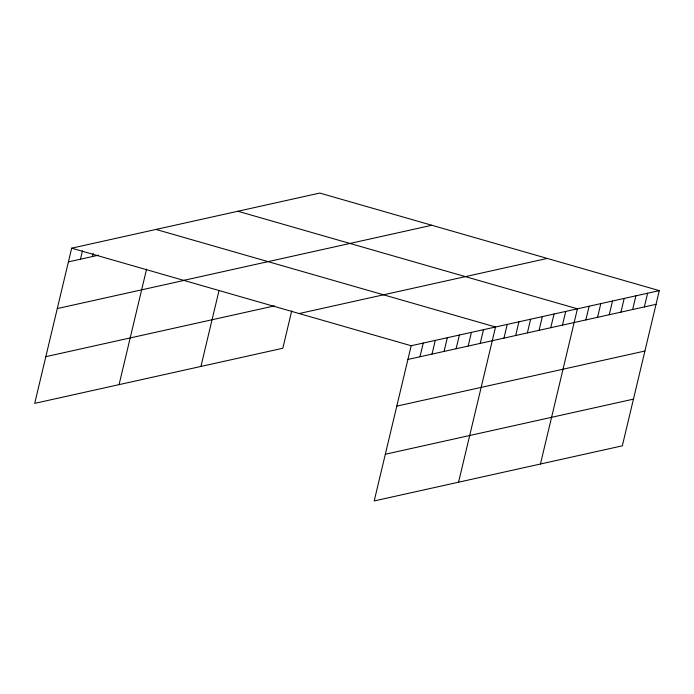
<?xml version="1.0" encoding="UTF-8"?>
<svg xmlns="http://www.w3.org/2000/svg" width="694" height="694" viewBox="0 0 694 694"><rect width="100%" height="100%" fill="white"/><g stroke="black" fill="none" stroke-linecap="round" stroke-linejoin="round"><path stroke-width="1.04" d="M659.3 290.63L411.178 345.742L374.205 500.938L622.327 445.826L659.3 290.63L319.795 193.062L71.673 248.174L34.7 403.37L282.822 348.258L291.714 310.903M80.461 259.2L82.465 250.768M92.51 256.528L93.265 253.362M119.064 384.632L146.59 269.081M200.939 366.441L219.035 290.465M419.965 356.768L423.236 343.07M432.015 354.096L435.285 340.39M444.073 351.416L447.335 337.718M456.123 348.744L459.385 335.037M468.172 346.063L471.434 332.357M480.222 343.391L483.492 329.685M458.569 482.2L495.542 327.004L156.029 229.436M503.974 338.108L507.236 324.41M515.668 335.514L518.939 321.808M527.371 332.912L530.632 319.214M539.065 330.318L542.326 316.611M550.758 327.724L554.029 314.018M562.461 325.122L565.723 311.415M540.452 464.008L577.417 308.821L237.912 211.254M585.849 319.925L589.119 306.219M597.551 317.332L600.813 303.625M609.245 314.729L612.516 301.023M620.948 312.135L624.21 298.429M632.642 309.533L635.904 295.826M644.336 306.939L647.606 293.232M68.411 261.881L98.539 255.184M183.71 280.376L431.833 225.264M57.281 308.57L184.535 280.307M45.821 356.673L274.451 305.898M299.14 313.549L547.262 258.437M407.916 359.449L656.038 304.336M396.795 406.137L644.908 351.025M385.335 454.249L633.449 399.137M71.673 248.174L411.178 345.742"/></g></svg>
